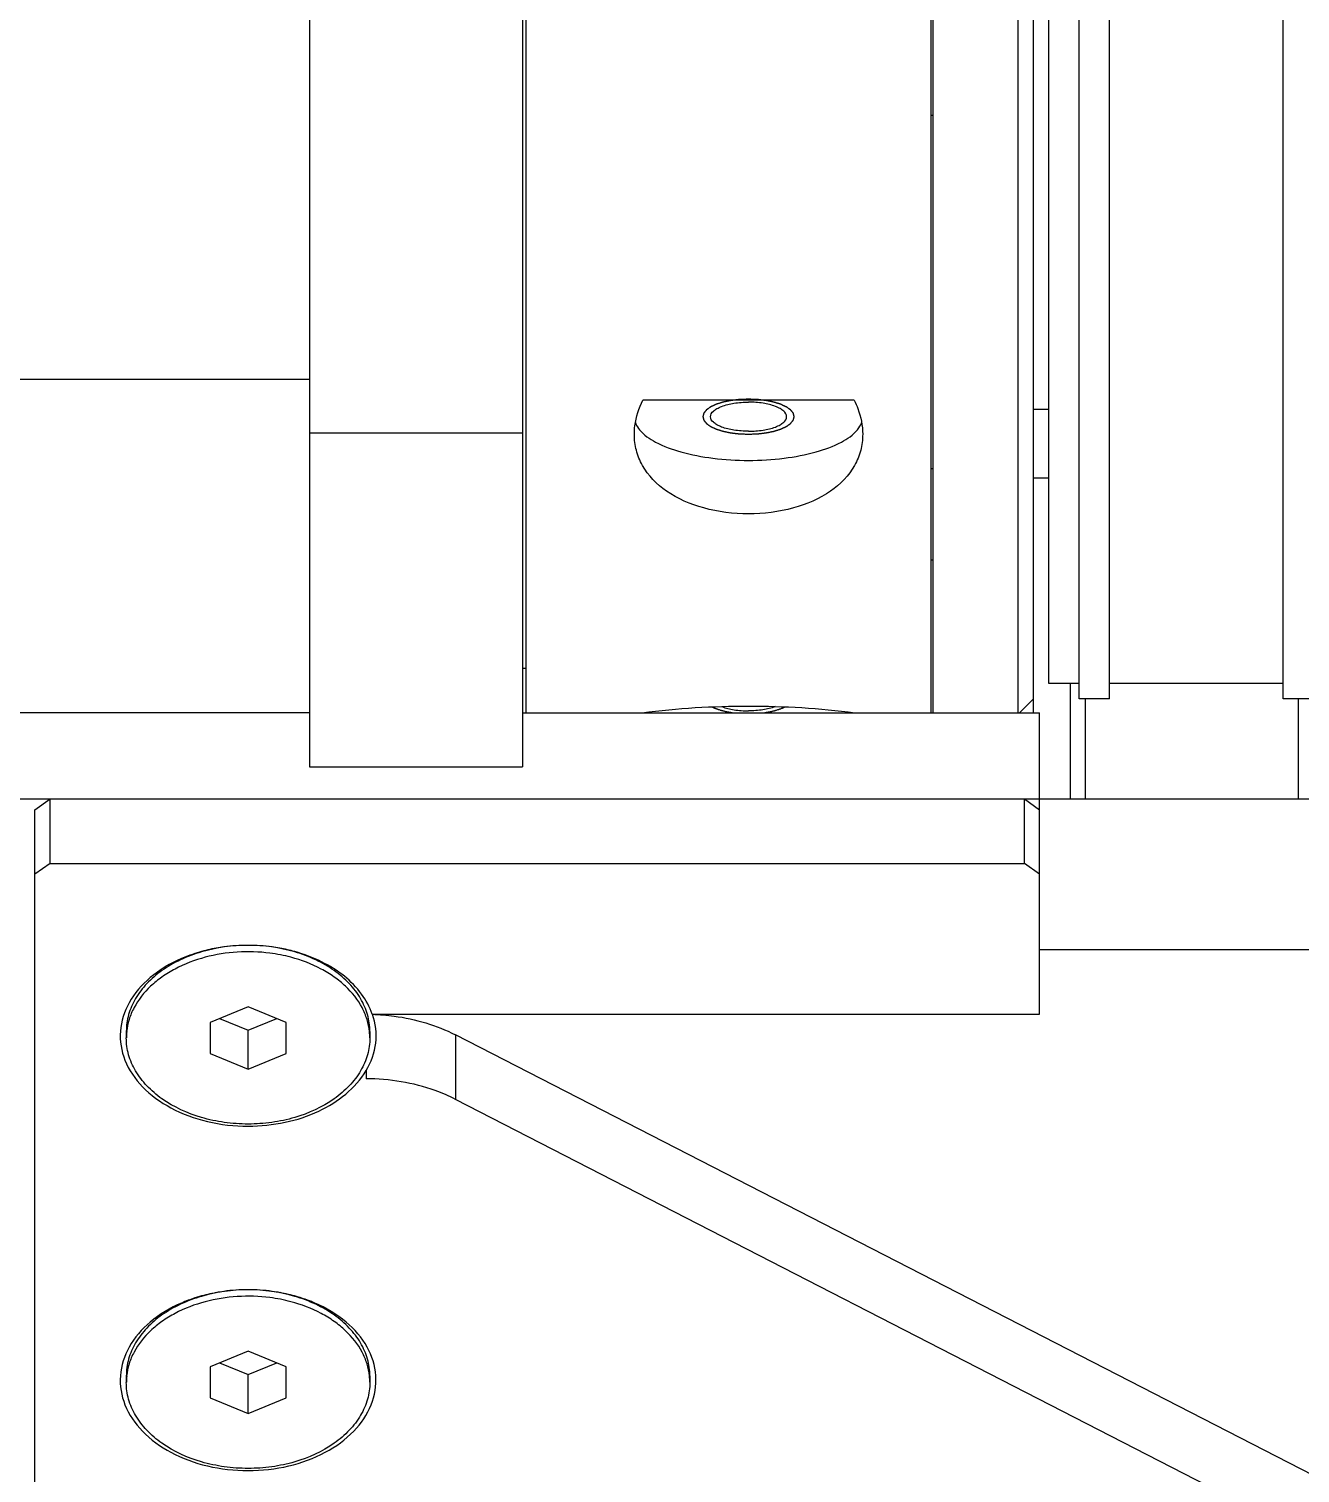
# Model space of a CAD drawing. Header units: millimetres. Extents: x 0 to 841, y 0 to 594.
# Drawn here: x 265.21 to 286.08, y 300.23 to 323.95 of the extents above; entities that cross this region are included whole.
import ezdxf

# ---------------------------------------------------------------- set-up
doc = ezdxf.new("R2010")
doc.units = ezdxf.units.MM
doc.header["$LTSCALE"] = 46.255
doc.layers.get('0').update_dxf_attribs({"linetype": 'CONTINUOUS'})
doc.layers.add('AXIS', color=7, linetype='CONTINUOUS')

msp = doc.modelspace()

# ---------------------------------------------------------------- linework, layer by layer
at = {"color": 7, "linetype": 'CONTINUOUS'}
for p, q in [((269.814, 344.201), (269.814, 311.834)), ((273.314, 344.201), (273.314, 311.834)), ((281.455, 312.718), (281.455, 344.201)), ((281.705, 312.718), (281.705, 343.951)), ((282.455, 312.951), (282.455, 343.951)), ((282.955, 312.951), (282.955, 343.951)), ((281.955, 313.201), (281.955, 343.701)), ((285.805, 312.951), (285.805, 331.03)), ((280.024, 322.535), (280.055, 322.535)), ((254.814, 318.198), (269.814, 318.198)), ((281.955, 317.701), (281.705, 317.701)), ((269.814, 317.315), (273.314, 317.315)), ((280.024, 316.729), (280.055, 316.729)), ((281.955, 316.574), (281.705, 316.574)), ((280.024, 315.229), (280.055, 315.229)), ((282.455, 313.201), (281.955, 313.201)), ((282.305, 313.201), (282.305, 311.304)), ((285.805, 313.201), (282.955, 313.201)), ((281.705, 312.951), (281.472, 312.718)), ((282.955, 312.951), (282.455, 312.951)), ((282.555, 312.951), (282.555, 311.304)), ((286.305, 312.951), (285.805, 312.951)), ((286.055, 311.304), (286.055, 312.951)), ((269.814, 312.718), (254.814, 312.718)), ((273.314, 312.718), (281.805, 312.718)), ((281.805, 307.769), (281.805, 312.718)), ((269.814, 311.834), (273.314, 311.834)), ((257.555, 311.304), (296.055, 311.304)), ((265.305, 311.127), (265.555, 311.304)), ((265.555, 310.243), (265.555, 311.304)), ((281.555, 310.243), (281.555, 311.304)), ((281.555, 311.304), (281.805, 311.127)), ((265.305, 299.107), (265.305, 311.127)), ((265.555, 310.243), (265.305, 310.067)), ((265.555, 310.243), (281.555, 310.243)), ((281.805, 310.067), (281.555, 310.243)), ((281.805, 308.829), (291.805, 308.829)), ((268.805, 307.89), (268.18, 307.635)), ((269.43, 307.635), (268.805, 307.89)), ((268.335, 307.698), (268.805, 307.506)), ((268.805, 307.506), (269.276, 307.698)), ((270.841, 307.768), (281.805, 307.769)), ((266.805, 307.486), (266.805, 307.38)), ((268.18, 307.635), (268.18, 307.125)), ((268.805, 306.869), (268.805, 307.506)), ((269.43, 307.125), (269.43, 307.635)), ((270.805, 307.486), (270.805, 307.38)), ((272.212, 307.431), (272.212, 306.37)), ((286.305, 300.191), (272.212, 307.431)), ((268.18, 307.125), (268.805, 306.869)), ((268.805, 306.869), (269.43, 307.125)), ((270.743, 306.843), (270.743, 306.708)), ((285.305, 299.644), (272.212, 306.37)), ((268.805, 302.233), (268.18, 301.978)), ((269.43, 301.978), (268.805, 302.233)), ((268.18, 301.978), (268.18, 301.468)), ((268.335, 302.041), (268.805, 301.849)), ((268.805, 301.849), (269.276, 302.041)), ((269.43, 301.468), (269.43, 301.978)), ((266.805, 301.829), (266.805, 301.723)), ((268.805, 301.213), (268.805, 301.849)), ((270.805, 301.829), (270.805, 301.723)), ((268.18, 301.468), (268.805, 301.213)), ((268.805, 301.213), (269.43, 301.468))]:
    msp.add_line(p, q, dxfattribs=at)
at = {"color": 2, "linetype": 'CONTINUOUS'}
for p, q in [((276.777, 312.719), (276.783, 312.718)), ((277.265, 312.718), (277.271, 312.719))]:
    msp.add_line(p, q, dxfattribs=at)
at = {"color": 7, "linetype": 'CONTINUOUS'}
for centre, radius, start, end in [((268.806, 305.95), 2.95, 82.361, 90.0074), ((268.818, 306.043), 2.856, 79.7227, 82.3501), ((268.835, 306.137), 2.761, 74.5116, 79.7394), ((267.809, 307.38), 1.003, 173.9697, 179.9912), ((269.802, 307.38), 1.003, 0.0088, 6.0303), ((267.809, 301.723), 1.003, 173.9697, 179.9912), ((269.802, 301.723), 1.003, 0.0088, 6.0303)]:
    msp.add_arc(centre, radius, start, end, dxfattribs=at)
at = {"color": 2, "linetype": 'CONTINUOUS'}
for points, knots in [([(277.024, 317.869), (277.012, 317.869), (276.988, 317.868), (276.957, 317.867), (276.933, 317.866), (276.918, 317.865), (276.906, 317.865), (276.896, 317.865), (276.889, 317.864), (276.884, 317.864), (276.881, 317.864), (276.878, 317.864), (276.876, 317.864), (276.873, 317.863), (276.868, 317.863), (276.861, 317.862), (276.852, 317.861), (276.84, 317.859), (276.826, 317.858), (276.808, 317.856), (276.791, 317.854), (276.776, 317.852), (276.764, 317.851), (276.756, 317.85), (276.748, 317.849), (276.743, 317.848), (276.74, 317.848), (276.738, 317.848), (276.736, 317.847), (276.733, 317.847), (276.729, 317.846), (276.722, 317.844), (276.714, 317.843), (276.703, 317.841), (276.69, 317.838), (276.674, 317.835), (276.657, 317.831), (276.644, 317.828), (276.633, 317.826), (276.625, 317.825), (276.618, 317.823), (276.614, 317.822), (276.611, 317.822), (276.609, 317.821), (276.607, 317.821), (276.605, 317.82), (276.6, 317.819), (276.594, 317.817), (276.587, 317.815), (276.578, 317.812), (276.566, 317.808), (276.551, 317.803), (276.537, 317.799), (276.525, 317.795), (276.515, 317.792), (276.509, 317.79), (276.504, 317.789), (276.501, 317.788), (276.498, 317.787), (276.496, 317.786), (276.495, 317.786), (276.494, 317.785), (276.493, 317.785), (276.492, 317.784), (276.49, 317.784), (276.488, 317.783), (276.485, 317.781), (276.481, 317.779), (276.476, 317.777), (276.468, 317.774), (276.459, 317.769), (276.447, 317.764), (276.436, 317.758), (276.426, 317.754), (276.418, 317.75), (276.413, 317.748), (276.409, 317.746), (276.407, 317.745), (276.404, 317.744), (276.402, 317.743), (276.401, 317.742), (276.401, 317.742), (276.4, 317.742), (276.399, 317.741), (276.398, 317.74), (276.396, 317.739), (276.394, 317.737), (276.391, 317.735), (276.388, 317.733), (276.382, 317.729), (276.375, 317.723), (276.366, 317.717), (276.357, 317.711), (276.35, 317.706), (276.345, 317.702), (276.341, 317.699), (276.338, 317.697), (276.336, 317.696), (276.334, 317.694), (276.333, 317.693), (276.332, 317.693), (276.331, 317.693), (276.331, 317.692), (276.331, 317.692), (276.33, 317.691), (276.329, 317.689), (276.328, 317.688), (276.326, 317.685), (276.324, 317.683), (276.32, 317.678), (276.315, 317.673), (276.31, 317.666), (276.305, 317.659), (276.3, 317.654), (276.297, 317.649), (276.295, 317.646), (276.293, 317.644), (276.291, 317.642), (276.29, 317.641), (276.29, 317.64), (276.289, 317.639), (276.289, 317.639), (276.289, 317.639), (276.288, 317.638), (276.288, 317.637), (276.288, 317.635), (276.287, 317.634), (276.287, 317.631), (276.286, 317.628), (276.285, 317.624), (276.283, 317.618), (276.281, 317.611), (276.279, 317.604), (276.278, 317.598), (276.277, 317.593), (276.276, 317.59), (276.275, 317.588), (276.275, 317.586), (276.274, 317.584), (276.274, 317.583), (276.274, 317.583), (276.274, 317.582), (276.274, 317.582), (276.274, 317.581), (276.274, 317.58), (276.275, 317.579), (276.275, 317.577), (276.276, 317.575), (276.277, 317.572), (276.278, 317.567), (276.279, 317.561), (276.281, 317.554), (276.283, 317.547), (276.284, 317.542), (276.286, 317.537), (276.286, 317.534), (276.287, 317.532), (276.287, 317.53), (276.288, 317.529), (276.288, 317.528), (276.288, 317.527), (276.288, 317.527), (276.289, 317.526), (276.289, 317.526), (276.29, 317.525), (276.291, 317.523), (276.292, 317.522), (276.294, 317.519), (276.296, 317.516), (276.3, 317.512), (276.304, 317.506), (276.309, 317.5), (276.315, 317.493), (276.319, 317.487), (276.323, 317.483), (276.325, 317.48), (276.327, 317.478), (276.328, 317.476), (276.329, 317.475), (276.33, 317.474), (276.33, 317.473), (276.33, 317.473), (276.331, 317.473), (276.332, 317.472), (276.333, 317.471), (276.335, 317.47), (276.337, 317.468), (276.34, 317.466), (276.343, 317.464), (276.349, 317.46), (276.356, 317.454), (276.365, 317.448), (276.373, 317.442), (276.381, 317.437), (276.386, 317.433), (276.39, 317.43), (276.393, 317.428), (276.395, 317.427), (276.397, 317.425), (276.398, 317.424), (276.399, 317.424), (276.399, 317.423), (276.4, 317.423), (276.401, 317.423), (276.403, 317.422), (276.405, 317.421), (276.408, 317.419), (276.412, 317.417), (276.417, 317.415), (276.425, 317.412), (276.435, 317.407), (276.446, 317.401), (276.458, 317.396), (276.468, 317.391), (276.476, 317.388), (276.481, 317.385), (276.485, 317.383), (276.488, 317.382), (276.49, 317.381), (276.492, 317.38), (276.493, 317.38), (276.494, 317.379), (276.495, 317.379), (276.496, 317.379), (276.498, 317.378), (276.501, 317.377), (276.504, 317.376), (276.509, 317.375), (276.515, 317.373), (276.524, 317.37), (276.536, 317.366), (276.55, 317.362), (276.564, 317.357), (276.576, 317.353), (276.586, 317.35), (276.593, 317.348), (276.598, 317.346), (276.603, 317.345), (276.605, 317.344), (276.607, 317.344), (276.609, 317.343), (276.611, 317.343), (276.616, 317.342), (276.623, 317.34), (276.631, 317.339), (276.642, 317.337), (276.655, 317.334), (276.671, 317.331), (276.687, 317.327), (276.701, 317.324), (276.712, 317.322), (276.72, 317.321), (276.726, 317.319), (276.731, 317.318), (276.734, 317.318), (276.736, 317.317), (276.738, 317.317), (276.741, 317.317), (276.746, 317.316), (276.753, 317.315), (276.762, 317.314), (276.774, 317.313), (276.788, 317.311), (276.806, 317.309), (276.823, 317.307), (276.838, 317.305), (276.849, 317.304), (276.858, 317.303), (276.865, 317.302), (276.871, 317.302), (276.874, 317.301), (276.876, 317.301), (276.878, 317.301), (276.881, 317.301), (276.887, 317.301), (276.894, 317.3), (276.903, 317.3), (276.916, 317.299), (276.931, 317.299), (276.956, 317.298), (276.987, 317.297), (277.012, 317.296), (277.024, 317.295)], [0, 0, 0, 0, 0.015625, 0.03125, 0.039062, 0.046875, 0.050781, 0.054688, 0.058594, 0.060547, 0.061523, 0.0625, 0.063477, 0.064453, 0.066406, 0.070312, 0.074219, 0.078125, 0.085938, 0.09375, 0.101562, 0.109375, 0.113281, 0.117188, 0.121094, 0.123047, 0.124023, 0.125, 0.125977, 0.126953, 0.128906, 0.132812, 0.136719, 0.140625, 0.148438, 0.15625, 0.164062, 0.171875, 0.175781, 0.179688, 0.183594, 0.185547, 0.186523, 0.1875, 0.188477, 0.189453, 0.191406, 0.195312, 0.199219, 0.203125, 0.210938, 0.21875, 0.226562, 0.234375, 0.238281, 0.242188, 0.244141, 0.246094, 0.248047, 0.249023, 0.249512, 0.25, 0.250488, 0.250977, 0.251953, 0.253906, 0.255859, 0.257812, 0.261719, 0.265625, 0.273438, 0.28125, 0.289062, 0.296875, 0.300781, 0.304688, 0.306641, 0.308594, 0.310547, 0.311523, 0.312012, 0.3125, 0.312988, 0.313477, 0.314453, 0.316406, 0.318359, 0.320312, 0.324219, 0.328125, 0.335938, 0.34375, 0.351562, 0.359375, 0.363281, 0.367188, 0.369141, 0.371094, 0.373047, 0.374023, 0.374512, 0.375, 0.375488, 0.375977, 0.376953, 0.378906, 0.380859, 0.382812, 0.386719, 0.390625, 0.398438, 0.40625, 0.414062, 0.421875, 0.425781, 0.429688, 0.431641, 0.433594, 0.435547, 0.436523, 0.437012, 0.4375, 0.437988, 0.438477, 0.439453, 0.441406, 0.443359, 0.445312, 0.449219, 0.453125, 0.460938, 0.46875, 0.476562, 0.484375, 0.488281, 0.492188, 0.494141, 0.496094, 0.498047, 0.499023, 0.499512, 0.5, 0.500488, 0.500977, 0.501953, 0.503906, 0.505859, 0.507812, 0.511719, 0.515625, 0.523438, 0.53125, 0.539062, 0.546875, 0.550781, 0.554688, 0.556641, 0.558594, 0.560547, 0.561523, 0.562012, 0.5625, 0.562988, 0.563477, 0.564453, 0.566406, 0.568359, 0.570312, 0.574219, 0.578125, 0.585938, 0.59375, 0.601562, 0.609375, 0.613281, 0.617188, 0.619141, 0.621094, 0.623047, 0.624023, 0.624512, 0.625, 0.625488, 0.625977, 0.626953, 0.628906, 0.630859, 0.632812, 0.636719, 0.640625, 0.648438, 0.65625, 0.664062, 0.671875, 0.675781, 0.679688, 0.681641, 0.683594, 0.685547, 0.686523, 0.687012, 0.6875, 0.687988, 0.688477, 0.689453, 0.691406, 0.693359, 0.695312, 0.699219, 0.703125, 0.710938, 0.71875, 0.726562, 0.734375, 0.738281, 0.742188, 0.744141, 0.746094, 0.748047, 0.749023, 0.749512, 0.75, 0.750488, 0.750977, 0.751953, 0.753906, 0.755859, 0.757812, 0.761719, 0.765625, 0.773438, 0.78125, 0.789062, 0.796875, 0.800781, 0.804688, 0.808594, 0.810547, 0.811523, 0.8125, 0.813477, 0.814453, 0.816406, 0.820312, 0.824219, 0.828125, 0.835938, 0.84375, 0.851562, 0.859375, 0.863281, 0.867188, 0.871094, 0.873047, 0.874023, 0.875, 0.875977, 0.876953, 0.878906, 0.882812, 0.886719, 0.890625, 0.898438, 0.90625, 0.914062, 0.921875, 0.925781, 0.929688, 0.933594, 0.935547, 0.936523, 0.9375, 0.938477, 0.939453, 0.941406, 0.945312, 0.949219, 0.953125, 0.960938, 0.96875, 0.984375, 1, 1, 1, 1]), ([(277.024, 317.295), (277.036, 317.296), (277.06, 317.297), (277.091, 317.298), (277.115, 317.299), (277.13, 317.299), (277.142, 317.3), (277.151, 317.3), (277.159, 317.3), (277.164, 317.301), (277.167, 317.301), (277.17, 317.301), (277.172, 317.301), (277.175, 317.301), (277.18, 317.302), (277.187, 317.303), (277.196, 317.304), (277.208, 317.305), (277.222, 317.307), (277.24, 317.309), (277.257, 317.311), (277.272, 317.313), (277.283, 317.314), (277.292, 317.315), (277.3, 317.316), (277.305, 317.316), (277.308, 317.317), (277.31, 317.317), (277.312, 317.317), (277.314, 317.318), (277.319, 317.319), (277.326, 317.32), (277.334, 317.322), (277.345, 317.324), (277.358, 317.327), (277.374, 317.33), (277.391, 317.333), (277.404, 317.336), (277.415, 317.338), (277.423, 317.34), (277.43, 317.341), (277.434, 317.342), (277.437, 317.343), (277.439, 317.343), (277.441, 317.344), (277.443, 317.345), (277.447, 317.346), (277.453, 317.348), (277.461, 317.35), (277.47, 317.353), (277.482, 317.357), (277.497, 317.361), (277.511, 317.366), (277.523, 317.37), (277.533, 317.373), (277.539, 317.374), (277.543, 317.376), (277.547, 317.377), (277.55, 317.378), (277.552, 317.379), (277.553, 317.379), (277.554, 317.379), (277.555, 317.38), (277.556, 317.38), (277.558, 317.381), (277.56, 317.382), (277.563, 317.383), (277.567, 317.385), (277.572, 317.387), (277.579, 317.391), (277.589, 317.396), (277.601, 317.401), (277.612, 317.406), (277.622, 317.411), (277.63, 317.415), (277.635, 317.417), (277.638, 317.419), (277.641, 317.42), (277.644, 317.421), (277.645, 317.422), (277.646, 317.422), (277.647, 317.423), (277.648, 317.423), (277.648, 317.424), (277.65, 317.424), (277.652, 317.426), (277.654, 317.427), (277.657, 317.429), (277.66, 317.432), (277.666, 317.436), (277.673, 317.441), (277.682, 317.447), (277.69, 317.453), (277.698, 317.459), (277.703, 317.463), (277.707, 317.465), (277.71, 317.467), (277.712, 317.469), (277.714, 317.47), (277.715, 317.471), (277.716, 317.472), (277.716, 317.472), (277.717, 317.472), (277.717, 317.473), (277.718, 317.474), (277.719, 317.475), (277.72, 317.477), (277.722, 317.479), (277.724, 317.482), (277.728, 317.487), (277.732, 317.492), (277.738, 317.499), (277.743, 317.505), (277.748, 317.511), (277.751, 317.516), (277.753, 317.518), (277.755, 317.521), (277.756, 317.522), (277.758, 317.524), (277.758, 317.525), (277.759, 317.525), (277.759, 317.526), (277.759, 317.526), (277.759, 317.527), (277.76, 317.528), (277.76, 317.529), (277.761, 317.531), (277.761, 317.533), (277.762, 317.536), (277.763, 317.541), (277.765, 317.547), (277.767, 317.554), (277.768, 317.561), (277.77, 317.567), (277.771, 317.572), (277.772, 317.575), (277.773, 317.577), (277.773, 317.579), (277.773, 317.58), (277.774, 317.581), (277.774, 317.582), (277.774, 317.582), (277.774, 317.583), (277.774, 317.583), (277.773, 317.584), (277.773, 317.586), (277.773, 317.588), (277.772, 317.59), (277.771, 317.593), (277.77, 317.597), (277.769, 317.603), (277.767, 317.61), (277.765, 317.617), (277.764, 317.623), (277.762, 317.628), (277.762, 317.63), (277.761, 317.633), (277.761, 317.635), (277.76, 317.636), (277.76, 317.637), (277.76, 317.638), (277.76, 317.638), (277.759, 317.638), (277.759, 317.639), (277.758, 317.64), (277.757, 317.641), (277.756, 317.643), (277.754, 317.645), (277.752, 317.648), (277.748, 317.653), (277.744, 317.658), (277.739, 317.665), (277.733, 317.672), (277.729, 317.677), (277.725, 317.682), (277.723, 317.684), (277.721, 317.687), (277.72, 317.688), (277.719, 317.69), (277.718, 317.691), (277.718, 317.691), (277.717, 317.692), (277.717, 317.692), (277.716, 317.693), (277.715, 317.693), (277.713, 317.695), (277.711, 317.696), (277.708, 317.698), (277.704, 317.701), (277.699, 317.705), (277.692, 317.71), (277.683, 317.716), (277.674, 317.723), (277.667, 317.728), (277.662, 317.732), (277.658, 317.734), (277.655, 317.736), (277.653, 317.738), (277.651, 317.739), (277.65, 317.74), (277.649, 317.741), (277.649, 317.741), (277.648, 317.741), (277.647, 317.742), (277.645, 317.743), (277.643, 317.744), (277.64, 317.745), (277.636, 317.747), (277.631, 317.749), (277.623, 317.753), (277.613, 317.758), (277.601, 317.763), (277.59, 317.769), (277.58, 317.773), (277.572, 317.777), (277.567, 317.779), (277.563, 317.781), (277.56, 317.782), (277.558, 317.784), (277.556, 317.784), (277.555, 317.785), (277.554, 317.785), (277.553, 317.786), (277.552, 317.786), (277.55, 317.787), (277.547, 317.787), (277.544, 317.789), (277.539, 317.79), (277.533, 317.792), (277.524, 317.795), (277.512, 317.799), (277.498, 317.803), (277.484, 317.807), (277.472, 317.811), (277.462, 317.814), (277.455, 317.816), (277.449, 317.818), (277.445, 317.82), (277.443, 317.82), (277.441, 317.821), (277.439, 317.821), (277.436, 317.822), (277.432, 317.823), (277.425, 317.824), (277.417, 317.826), (277.406, 317.828), (277.393, 317.831), (277.377, 317.834), (277.361, 317.837), (277.347, 317.84), (277.336, 317.842), (277.328, 317.844), (277.322, 317.845), (277.317, 317.846), (277.314, 317.847), (277.312, 317.847), (277.31, 317.848), (277.307, 317.848), (277.302, 317.848), (277.295, 317.849), (277.286, 317.85), (277.274, 317.852), (277.26, 317.853), (277.242, 317.855), (277.225, 317.858), (277.21, 317.859), (277.198, 317.861), (277.19, 317.862), (277.182, 317.862), (277.177, 317.863), (277.174, 317.863), (277.172, 317.864), (277.17, 317.864), (277.167, 317.864), (277.161, 317.864), (277.154, 317.864), (277.144, 317.865), (277.132, 317.865), (277.117, 317.866), (277.092, 317.867), (277.061, 317.868), (277.036, 317.869), (277.024, 317.869)], [0, 0, 0, 0, 0.015625, 0.03125, 0.039062, 0.046875, 0.050781, 0.054688, 0.058594, 0.060547, 0.061523, 0.0625, 0.063477, 0.064453, 0.066406, 0.070312, 0.074219, 0.078125, 0.085938, 0.09375, 0.101562, 0.109375, 0.113281, 0.117188, 0.121094, 0.123047, 0.124023, 0.125, 0.125977, 0.126953, 0.128906, 0.132812, 0.136719, 0.140625, 0.148438, 0.15625, 0.164062, 0.171875, 0.175781, 0.179688, 0.183594, 0.185547, 0.186523, 0.1875, 0.188477, 0.189453, 0.191406, 0.195312, 0.199219, 0.203125, 0.210938, 0.21875, 0.226562, 0.234375, 0.238281, 0.242188, 0.244141, 0.246094, 0.248047, 0.249023, 0.249512, 0.25, 0.250488, 0.250977, 0.251953, 0.253906, 0.255859, 0.257812, 0.261719, 0.265625, 0.273438, 0.28125, 0.289062, 0.296875, 0.300781, 0.304688, 0.306641, 0.308594, 0.310547, 0.311523, 0.312012, 0.3125, 0.312988, 0.313477, 0.314453, 0.316406, 0.318359, 0.320312, 0.324219, 0.328125, 0.335938, 0.34375, 0.351562, 0.359375, 0.363281, 0.367188, 0.369141, 0.371094, 0.373047, 0.374023, 0.374512, 0.375, 0.375488, 0.375977, 0.376953, 0.378906, 0.380859, 0.382812, 0.386719, 0.390625, 0.398438, 0.40625, 0.414062, 0.421875, 0.425781, 0.429688, 0.431641, 0.433594, 0.435547, 0.436523, 0.437012, 0.4375, 0.437988, 0.438477, 0.439453, 0.441406, 0.443359, 0.445312, 0.449219, 0.453125, 0.460938, 0.46875, 0.476562, 0.484375, 0.488281, 0.492188, 0.494141, 0.496094, 0.498047, 0.499023, 0.499512, 0.5, 0.500488, 0.500977, 0.501953, 0.503906, 0.505859, 0.507812, 0.511719, 0.515625, 0.523438, 0.53125, 0.539062, 0.546875, 0.550781, 0.554688, 0.556641, 0.558594, 0.560547, 0.561523, 0.562012, 0.5625, 0.562988, 0.563477, 0.564453, 0.566406, 0.568359, 0.570312, 0.574219, 0.578125, 0.585938, 0.59375, 0.601562, 0.609375, 0.613281, 0.617188, 0.619141, 0.621094, 0.623047, 0.624023, 0.624512, 0.625, 0.625488, 0.625977, 0.626953, 0.628906, 0.630859, 0.632812, 0.636719, 0.640625, 0.648438, 0.65625, 0.664062, 0.671875, 0.675781, 0.679688, 0.681641, 0.683594, 0.685547, 0.686523, 0.687012, 0.6875, 0.687988, 0.688477, 0.689453, 0.691406, 0.693359, 0.695312, 0.699219, 0.703125, 0.710938, 0.71875, 0.726562, 0.734375, 0.738281, 0.742188, 0.744141, 0.746094, 0.748047, 0.749023, 0.749512, 0.75, 0.750488, 0.750977, 0.751953, 0.753906, 0.755859, 0.757812, 0.761719, 0.765625, 0.773438, 0.78125, 0.789062, 0.796875, 0.800781, 0.804688, 0.808594, 0.810547, 0.811523, 0.8125, 0.813477, 0.814453, 0.816406, 0.820312, 0.824219, 0.828125, 0.835938, 0.84375, 0.851562, 0.859375, 0.863281, 0.867188, 0.871094, 0.873047, 0.874023, 0.875, 0.875977, 0.876953, 0.878906, 0.882812, 0.886719, 0.890625, 0.898438, 0.90625, 0.914062, 0.921875, 0.925781, 0.929688, 0.933594, 0.935547, 0.936523, 0.9375, 0.938477, 0.939453, 0.941406, 0.945312, 0.949219, 0.953125, 0.960938, 0.96875, 0.984375, 1, 1, 1, 1]), ([(276.426, 312.817), (276.432, 312.814), (276.441, 312.81), (276.452, 312.805), (276.46, 312.801), (276.466, 312.799), (276.469, 312.797), (276.472, 312.796), (276.475, 312.795), (276.477, 312.794), (276.482, 312.792), (276.489, 312.789), (276.499, 312.786), (276.509, 312.782), (276.517, 312.779), (276.523, 312.777), (276.526, 312.775), (276.53, 312.774), (276.534, 312.773), (276.545, 312.77), (276.557, 312.766), (276.57, 312.762), (276.576, 312.76), (276.58, 312.759), (276.582, 312.758), (276.585, 312.757), (276.589, 312.756), (276.596, 312.755), (276.609, 312.751), (276.623, 312.748), (276.634, 312.745), (276.639, 312.744), (276.643, 312.743), (276.647, 312.742), (276.654, 312.741), (276.664, 312.739), (276.676, 312.736), (276.688, 312.734), (276.698, 312.732), (276.706, 312.73), (276.71, 312.73), (276.714, 312.729), (276.719, 312.728), (276.728, 312.727), (276.739, 312.725), (276.756, 312.722), (276.769, 312.72), (276.777, 312.719)], [0, 0, 0, 0, 0.0625, 0.09375, 0.125, 0.140625, 0.15625, 0.164062, 0.171875, 0.179688, 0.1875, 0.21875, 0.25, 0.28125, 0.3125, 0.328125, 0.335938, 0.34375, 0.359375, 0.375, 0.4375, 0.46875, 0.484375, 0.492188, 0.5, 0.507812, 0.515625, 0.53125, 0.5625, 0.625, 0.640625, 0.65625, 0.664062, 0.671875, 0.6875, 0.71875, 0.75, 0.78125, 0.8125, 0.828125, 0.835938, 0.84375, 0.859375, 0.875, 0.90625, 0.9375, 1, 1, 1, 1]), ([(277.271, 312.719), (277.279, 312.72), (277.296, 312.723), (277.315, 312.726), (277.328, 312.728), (277.333, 312.729), (277.338, 312.729), (277.342, 312.73), (277.349, 312.732), (277.359, 312.734), (277.371, 312.736), (277.383, 312.739), (277.394, 312.741), (277.401, 312.742), (277.405, 312.743), (277.408, 312.744), (277.413, 312.745), (277.425, 312.748), (277.438, 312.751), (277.452, 312.755), (277.458, 312.756), (277.462, 312.757), (277.465, 312.758), (277.468, 312.759), (277.471, 312.76), (277.477, 312.762), (277.49, 312.766), (277.502, 312.769), (277.513, 312.773), (277.518, 312.774), (277.521, 312.775), (277.525, 312.776), (277.53, 312.779), (277.538, 312.782), (277.548, 312.785), (277.558, 312.789), (277.566, 312.792), (277.572, 312.794), (277.575, 312.795), (277.578, 312.797), (277.582, 312.799), (277.588, 312.801), (277.595, 312.805), (277.607, 312.81), (277.616, 312.814), (277.622, 312.817)], [0, 0, 0, 0, 0.0625, 0.125, 0.140625, 0.15625, 0.164062, 0.171875, 0.1875, 0.21875, 0.25, 0.28125, 0.3125, 0.328125, 0.335938, 0.34375, 0.359375, 0.375, 0.4375, 0.46875, 0.484375, 0.492188, 0.5, 0.507812, 0.515625, 0.53125, 0.5625, 0.625, 0.640625, 0.65625, 0.664062, 0.671875, 0.6875, 0.71875, 0.75, 0.78125, 0.8125, 0.828125, 0.835938, 0.84375, 0.859375, 0.875, 0.90625, 0.9375, 1, 1, 1, 1])]:
    msp.add_open_spline(points, degree=3, knots=knots, dxfattribs=at)
at = {"color": 7, "linetype": 'CONTINUOUS'}
for points, knots in [([(268.805, 308.9), (268.548, 308.9), (268.163, 308.848), (267.696, 308.673), (267.391, 308.499), (267.139, 308.285), (266.95, 308.038), (266.832, 307.769), (266.805, 307.579), (266.805, 307.486)], [0, 0, 0, 0, 0.28679, 0.42395, 0.553971, 0.675795, 0.789521, 0.896634, 1, 1, 1, 1]), ([(270.805, 307.486), (270.805, 307.579), (270.778, 307.769), (270.66, 308.038), (270.471, 308.285), (270.219, 308.499), (269.915, 308.673), (269.447, 308.848), (269.063, 308.9), (268.805, 308.9)], [0, 0, 0, 0, 0.103366, 0.210479, 0.324205, 0.446029, 0.57605, 0.71321, 1, 1, 1, 1]), ([(268.102, 308.704), (267.931, 308.658), (267.683, 308.564), (267.391, 308.386), (267.148, 308.19), (266.958, 307.952), (266.846, 307.688), (266.818, 307.552), (266.811, 307.485)], [0, 0, 0, 0, 0.283325, 0.417145, 0.544788, 0.781097, 0.892087, 1, 1, 1, 1]), ([(269.508, 308.704), (269.395, 308.734), (268.931, 308.824), (268.444, 308.795), (268.102, 308.704)], [0, 0, 0, 0, 0.24902, 1, 1, 1, 1]), ([(270.8, 307.485), (270.793, 307.552), (270.764, 307.688), (270.653, 307.952), (270.463, 308.19), (270.22, 308.386), (269.927, 308.564), (269.68, 308.658), (269.508, 308.704)], [0, 0, 0, 0, 0.107913, 0.218903, 0.455212, 0.582855, 0.716675, 1, 1, 1, 1]), ([(270.845, 307.769), (270.804, 307.887), (270.677, 308.12), (270.387, 308.413), (270.011, 308.648), (269.724, 308.755), (269.573, 308.797)], [0, 0, 0, 0, 0.221501, 0.461325, 0.721646, 1, 1, 1, 1]), ([(270.743, 306.843), (270.824, 306.981), (270.945, 307.288), (270.9, 307.618), (270.847, 307.767)], [0, 0, 0, 0, 0.503435, 1, 1, 1, 1]), ([(270.841, 307.768), (270.963, 307.764), (271.434, 307.726), (271.901, 307.591), (272.212, 307.431)], [0, 0, 0, 0, 0.258446, 1, 1, 1, 1]), ([(270.805, 307.38), (270.805, 307.287), (270.778, 307.097), (270.66, 306.827), (270.471, 306.581), (270.126, 306.287), (269.682, 306.087), (269.194, 305.983), (268.805, 305.956), (268.416, 305.983), (267.929, 306.087), (267.485, 306.287), (267.139, 306.581), (266.95, 306.827), (266.832, 307.097), (266.805, 307.287), (266.805, 307.38)], [0, 0, 0, 0, 0.051692, 0.105258, 0.162132, 0.223055, 0.356218, 0.427422, 0.5, 0.572578, 0.643782, 0.776945, 0.837868, 0.894742, 0.948308, 1, 1, 1, 1]), ([(268.805, 305.93), (269.009, 305.93), (269.41, 305.972), (270.114, 306.198), (270.57, 306.55), (270.743, 306.843)], [0, 0, 0, 0, 0.275829, 0.540209, 1, 1, 1, 1]), ([(272.212, 306.37), (272.104, 306.426), (271.639, 306.626), (271.127, 306.708), (270.743, 306.708)], [0, 0, 0, 0, 0.24046, 1, 1, 1, 1]), ([(268.805, 303.243), (268.548, 303.243), (268.163, 303.191), (267.696, 303.016), (267.391, 302.842), (267.139, 302.628), (266.95, 302.381), (266.832, 302.112), (266.805, 301.922), (266.805, 301.829)], [0, 0, 0, 0, 0.28679, 0.42395, 0.553971, 0.675795, 0.789521, 0.896634, 1, 1, 1, 1]), ([(269.508, 303.047), (269.395, 303.077), (268.931, 303.167), (268.444, 303.138), (268.102, 303.047)], [0, 0, 0, 0, 0.24902, 1, 1, 1, 1]), ([(270.805, 301.829), (270.805, 301.922), (270.778, 302.112), (270.66, 302.381), (270.471, 302.628), (270.219, 302.842), (269.915, 303.016), (269.447, 303.191), (269.063, 303.243), (268.805, 303.243)], [0, 0, 0, 0, 0.103366, 0.210479, 0.324205, 0.446029, 0.57605, 0.71321, 1, 1, 1, 1]), ([(268.102, 303.047), (267.931, 303.001), (267.683, 302.908), (267.391, 302.729), (267.148, 302.533), (266.958, 302.295), (266.846, 302.031), (266.818, 301.895), (266.811, 301.828)], [0, 0, 0, 0, 0.283325, 0.417145, 0.544788, 0.781097, 0.892087, 1, 1, 1, 1]), ([(270.8, 301.828), (270.793, 301.895), (270.764, 302.031), (270.653, 302.295), (270.463, 302.533), (270.22, 302.729), (269.927, 302.908), (269.68, 303.001), (269.508, 303.047)], [0, 0, 0, 0, 0.107913, 0.218903, 0.455212, 0.582855, 0.716675, 1, 1, 1, 1]), ([(270.805, 301.723), (270.805, 301.63), (270.778, 301.44), (270.66, 301.17), (270.471, 300.924), (270.126, 300.63), (269.682, 300.43), (269.194, 300.327), (268.805, 300.3), (268.416, 300.327), (267.929, 300.43), (267.485, 300.63), (267.139, 300.924), (266.95, 301.17), (266.832, 301.44), (266.805, 301.63), (266.805, 301.723)], [0, 0, 0, 0, 0.051692, 0.105258, 0.162132, 0.223055, 0.356218, 0.427422, 0.5, 0.572578, 0.643782, 0.776945, 0.837868, 0.894742, 0.948308, 1, 1, 1, 1])]:
    msp.add_open_spline(points, degree=3, knots=knots, dxfattribs=at)
at = {"layer": 'AXIS', "color": 7, "linetype": 'CONTINUOUS'}
for p, q in [((273.374, 312.718), (273.374, 344.201)), ((280.024, 312.718), (280.024, 344.201)), ((280.055, 312.718), (280.055, 344.201)), ((278.76, 317.853), (275.288, 317.853)), ((273.314, 313.451), (273.374, 313.451)), ((275.263, 312.718), (275.279, 312.72)), ((278.768, 312.72), (278.785, 312.718))]:
    msp.add_line(p, q, dxfattribs=at)
for centre, radius, start, end in [((268.773, 306.148), 2.75, 100.3173, 106.1359), ((268.793, 306.045), 2.854, 97.751, 100.3401), ((268.805, 305.95), 2.95, 89.9924, 97.7394), ((268.773, 300.491), 2.75, 100.3173, 106.1359), ((268.793, 300.388), 2.854, 97.751, 100.3401), ((268.805, 300.294), 2.95, 89.9924, 97.7394), ((268.806, 300.294), 2.95, 82.2606, 90.0076), ((268.818, 300.388), 2.854, 79.6599, 82.249), ((268.838, 300.491), 2.75, 73.8641, 79.6827)]:
    msp.add_arc(centre, radius, start, end, dxfattribs=at)
for points, knots in [([(275.149, 317.293), (275.149, 317.34), (275.161, 317.533), (275.222, 317.722), (275.288, 317.853)], [0, 0, 0, 0, 0.24233, 1, 1, 1, 1]), ([(278.76, 317.853), (278.783, 317.808), (278.86, 317.631), (278.899, 317.436), (278.899, 317.293)], [0, 0, 0, 0, 0.260321, 1, 1, 1, 1]), ([(276.399, 317.582), (276.399, 317.617), (276.436, 317.672), (276.507, 317.719), (276.619, 317.77), (276.794, 317.811), (276.944, 317.821), (277.024, 317.821)], [0, 0, 0, 0, 0.145475, 0.245643, 0.366609, 0.661689, 1, 1, 1, 1]), ([(277.649, 317.582), (277.649, 317.617), (277.612, 317.672), (277.541, 317.719), (277.429, 317.77), (277.254, 317.811), (277.104, 317.821), (277.024, 317.821)], [0, 0, 0, 0, 0.145475, 0.245643, 0.366609, 0.661689, 1, 1, 1, 1]), ([(275.161, 317.5), (275.165, 317.489), (275.182, 317.441), (275.21, 317.398), (275.235, 317.368)], [0, 0, 0, 0, 0.234996, 1, 1, 1, 1]), ([(275.235, 317.368), (275.305, 317.282), (275.526, 317.132), (275.939, 316.983), (276.455, 316.887), (277.024, 316.853), (277.593, 316.887), (278.109, 316.983), (278.521, 317.132), (278.743, 317.282), (278.813, 317.368)], [0, 0, 0, 0, 0.087543, 0.204852, 0.345961, 0.5, 0.654039, 0.795148, 0.912457, 1, 1, 1, 1]), ([(277.024, 317.343), (276.944, 317.343), (276.794, 317.354), (276.619, 317.394), (276.507, 317.445), (276.436, 317.493), (276.399, 317.548), (276.399, 317.582)], [0, 0, 0, 0, 0.338311, 0.633391, 0.754357, 0.854525, 1, 1, 1, 1]), ([(277.024, 317.343), (277.104, 317.343), (277.254, 317.354), (277.429, 317.394), (277.541, 317.445), (277.612, 317.493), (277.649, 317.548), (277.649, 317.582)], [0, 0, 0, 0, 0.338311, 0.633391, 0.754357, 0.854525, 1, 1, 1, 1]), ([(278.813, 317.368), (278.822, 317.378), (278.852, 317.419), (278.876, 317.465), (278.887, 317.5)], [0, 0, 0, 0, 0.268083, 1, 1, 1, 1]), ([(278.899, 317.293), (278.899, 317.205), (278.877, 317.026), (278.737, 316.68), (278.368, 316.306), (277.745, 316.045), (277.024, 315.956), (276.303, 316.045), (275.68, 316.306), (275.311, 316.68), (275.171, 317.026), (275.149, 317.205), (275.149, 317.293)], [0, 0, 0, 0, 0.052507, 0.105544, 0.219842, 0.352853, 0.5, 0.647147, 0.780158, 0.894456, 0.947493, 1, 1, 1, 1]), ([(275.279, 312.72), (275.857, 312.796), (277.024, 312.864), (278.191, 312.796), (278.768, 312.72)], [0, 0, 0, 0, 0.5, 1, 1, 1, 1]), ([(276.586, 312.82), (276.651, 312.795), (276.796, 312.761), (276.945, 312.751), (277.024, 312.751)], [0, 0, 0, 0, 0.466615, 1, 1, 1, 1]), ([(277.462, 312.82), (277.397, 312.795), (277.252, 312.761), (277.103, 312.751), (277.024, 312.751)], [0, 0, 0, 0, 0.466615, 1, 1, 1, 1]), ([(267.71, 308.682), (267.526, 308.603), (267.194, 308.407), (266.828, 307.99), (266.668, 307.495), (266.754, 306.986), (267.062, 306.541), (267.542, 306.197), (268.141, 305.98), (268.581, 305.93), (268.805, 305.93)], [0, 0, 0, 0, 0.132845, 0.251721, 0.359906, 0.466435, 0.581369, 0.709947, 0.851249, 1, 1, 1, 1]), ([(268.009, 308.789), (267.983, 308.782), (267.882, 308.751), (267.783, 308.713), (267.71, 308.682)], [0, 0, 0, 0, 0.25332, 1, 1, 1, 1]), ([(267.71, 303.025), (267.526, 302.946), (267.194, 302.75), (266.828, 302.333), (266.668, 301.838), (266.754, 301.329), (267.062, 300.884), (267.542, 300.54), (268.141, 300.323), (268.581, 300.273), (268.805, 300.273)], [0, 0, 0, 0, 0.132845, 0.251721, 0.359906, 0.466435, 0.581369, 0.709947, 0.851249, 1, 1, 1, 1]), ([(268.009, 303.132), (267.983, 303.125), (267.882, 303.094), (267.783, 303.057), (267.71, 303.025)], [0, 0, 0, 0, 0.25332, 1, 1, 1, 1]), ([(268.805, 300.273), (269.03, 300.273), (269.469, 300.323), (270.069, 300.54), (270.548, 300.884), (270.856, 301.329), (270.942, 301.838), (270.783, 302.333), (270.417, 302.75), (270.084, 302.946), (269.9, 303.025)], [0, 0, 0, 0, 0.148751, 0.290053, 0.418631, 0.533565, 0.640094, 0.748279, 0.867155, 1, 1, 1, 1]), ([(269.9, 303.025), (269.876, 303.036), (269.779, 303.076), (269.678, 303.11), (269.602, 303.132)], [0, 0, 0, 0, 0.246658, 1, 1, 1, 1])]:
    msp.add_open_spline(points, degree=3, knots=knots, dxfattribs=at)

doc.saveas('drawing.dxf')
